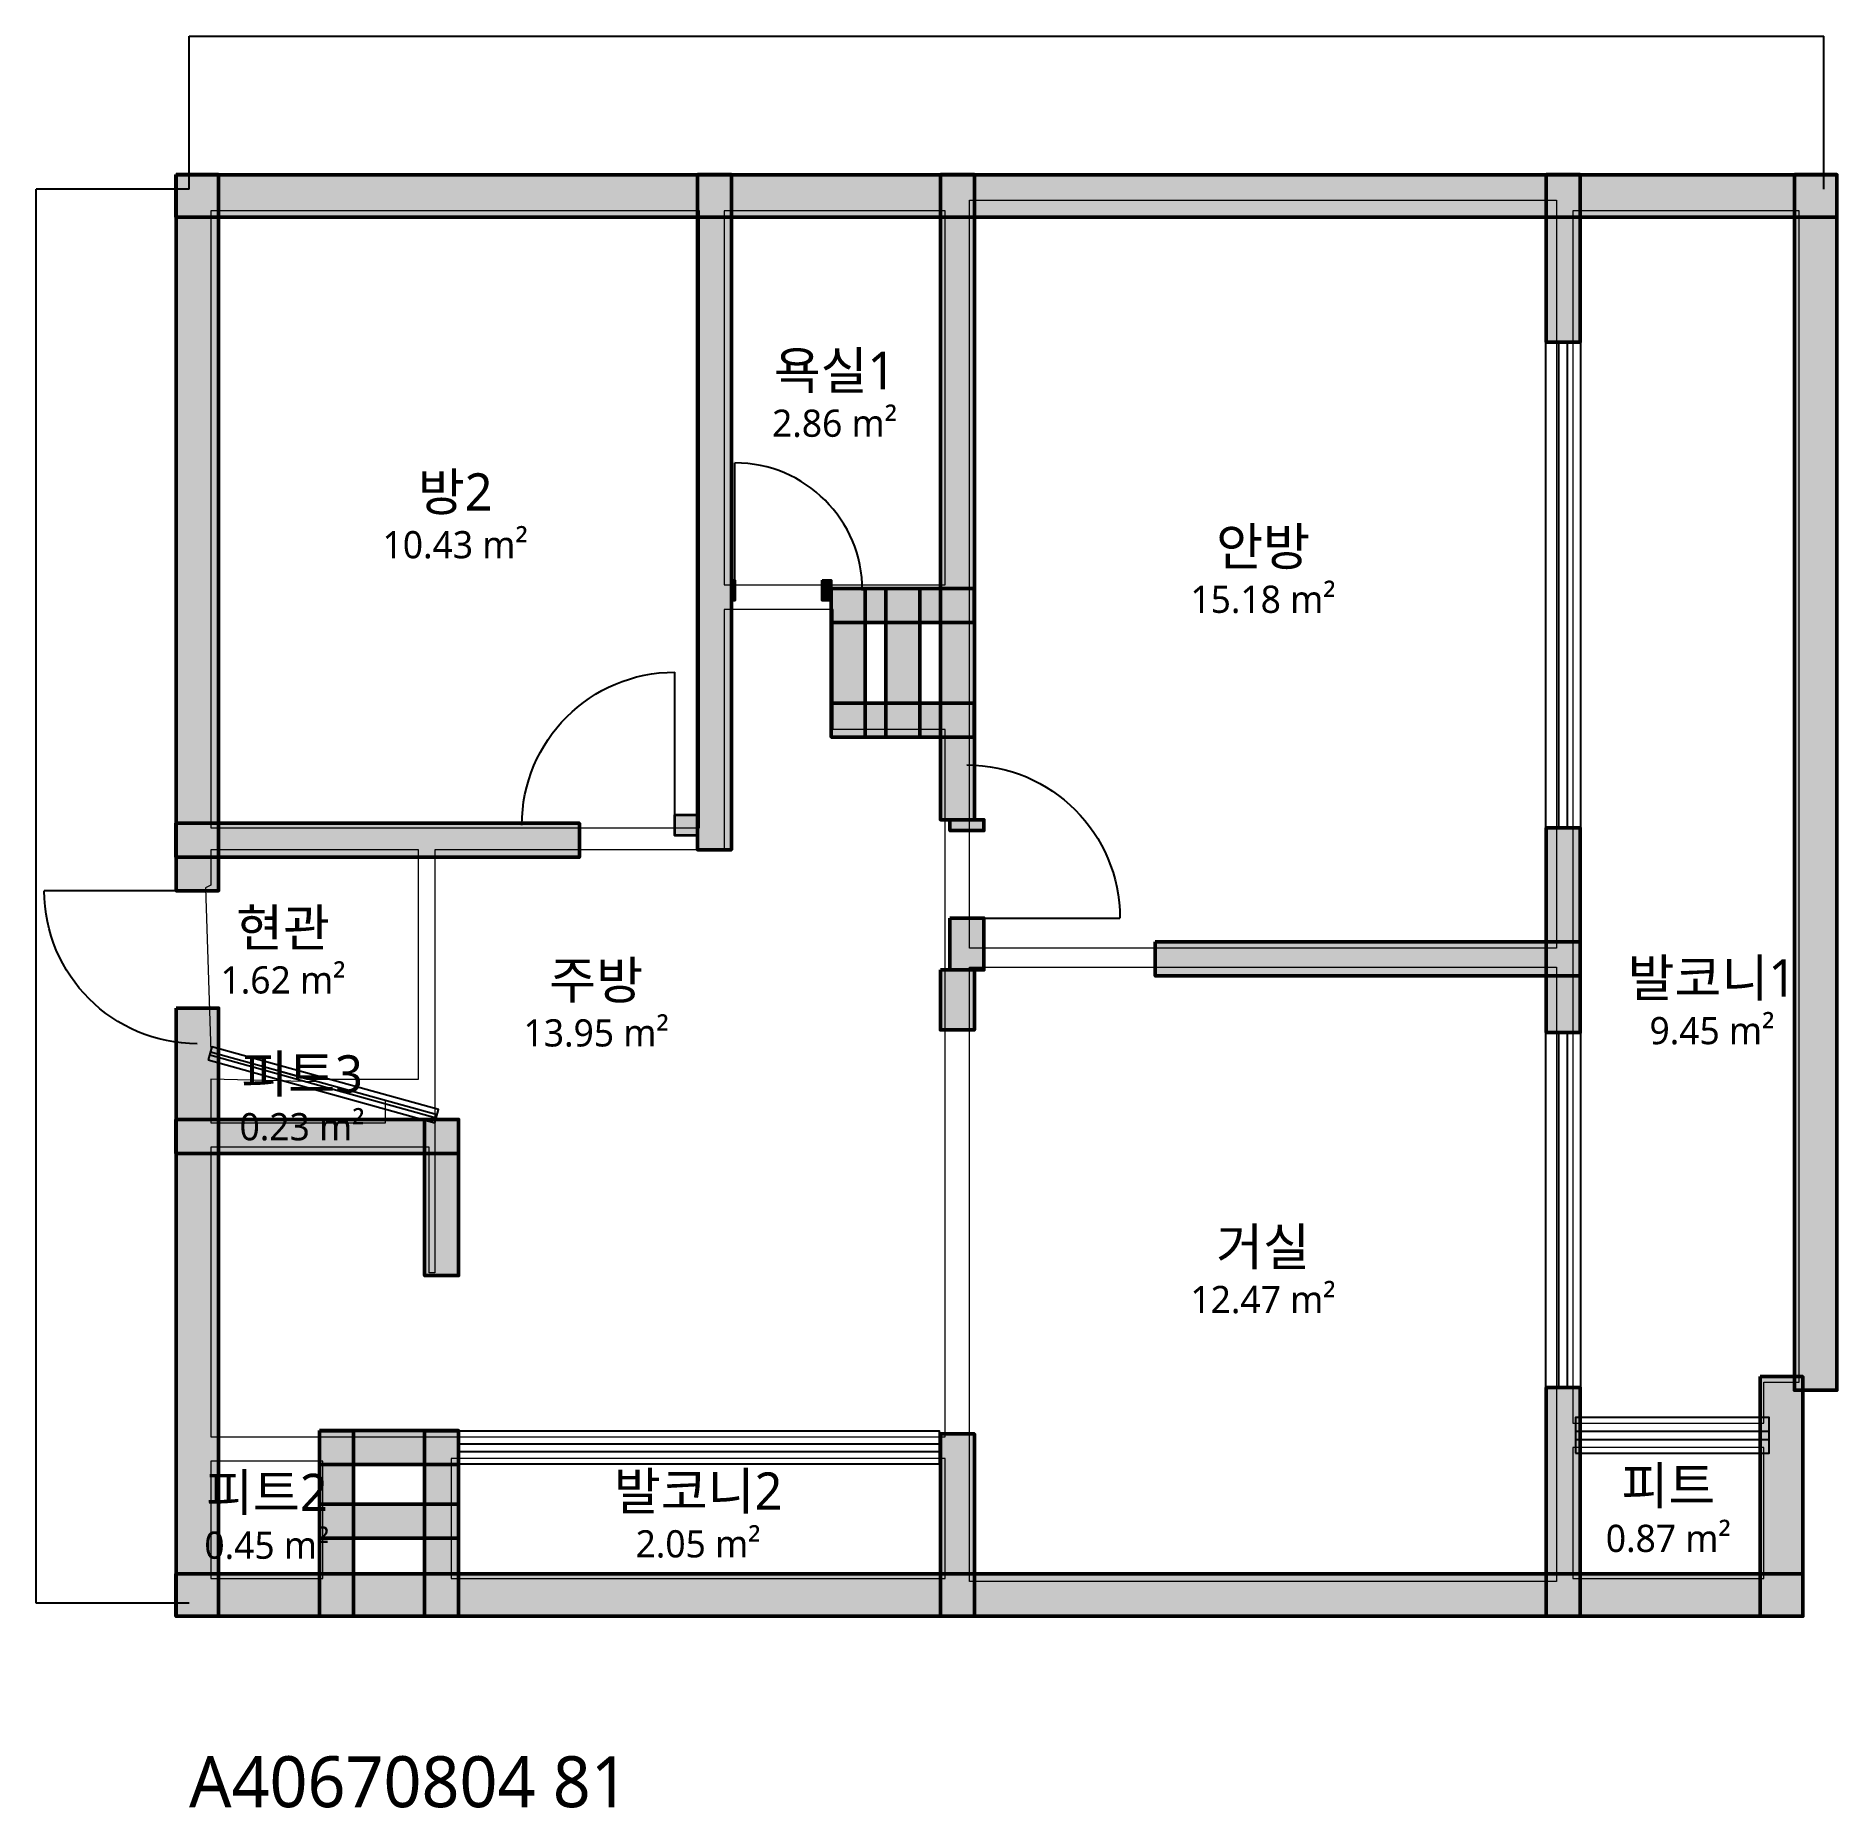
# Model space of a CAD drawing. Header units: millimetres. Extents: x -900 to 9694, y -1204 to 9217.
import ezdxf

# ---------------------------------------------------------------- set-up
doc = ezdxf.new("R2010")
doc.units = ezdxf.units.MM
for name, color, linetype, lineweight in [('A-ANNO-DIMS', 3, 'Continuous', 13), ('A-AREA', 9, 'Continuous', 13), ('A-AREA-IDEN', 7, 'Continuous', 18), ('A-DOOR', 4, 'Continuous', 25), ('A-GLAZ', 5, 'Continuous', 25), ('A-WALL-EXTR', 7, 'Continuous', 50), ('A-WALL-PATT', 8, 'Continuous', 9), ('A-WALL-PRTN', 8, 'Continuous', 35), ('A-WALL-STRC', 7, 'Continuous', 50)]:
    doc.layers.add(name, color=color, linetype=linetype, lineweight=lineweight)
doc.styles.add('OpenSansCondensed-Light', font='OpenSansCondensed-Light.ttf')
doc.styles.get("Standard").update_dxf_attribs({"font": 'malgun.ttf'})
doc.dimstyles.new('EZDXF', dxfattribs={"dimtxt": 0.25, "dimasz": 0.175, "dimexe": 0.375, "dimexo": 0.125, "dimgap": 0.1, "dimtad": 1, "dimlfac": 100, "dimzin": 12, "dimdsep": 46, "dimtxsty": 'OpenSansCondensed-Light', "dimblk": 'ARCHTICK', "dimcen": 2.5, "dimazin": 3, "dimtfac": 0.5, "dimtmove": 2, "dimatfit": 3})

# ---------------------------------------------------------------- blocks, each defined once
blk = doc.blocks.new('JJ-DOOR-SWING')
blk.add_line((0, 0), (0, 1000))
blk.add_arc((0, 0), 1000, 0, 90)
blk = doc.blocks.new('JJ-WIN-DOUBLE')
for p, q in [((0, 120), (1000, 120)), ((0, -120), (1000, -120))]:
    blk.add_line(p, q)
blk.add_lwpolyline([(0, -500), (1000, -500), (1000, 500), (0, 500)], close=True)
blk = doc.blocks.new('_ARCHTICK')
at = {"color": 0, "linetype": 'BYBLOCK', "const_width": 0.15}
blk.add_lwpolyline([(-0.5, -0.5), (0.5, 0.5)], dxfattribs=at)

msp = doc.modelspace()

# ---------------------------------------------------------------- hatches: boundary and pattern name
at = {"layer": 'A-WALL-PATT'}
h = msp.add_hatch(color=8, dxfattribs=at)
h.dxf.hatch_style = 1
h.paths.add_polyline_path([(-77.1, 8401), (9693.6, 8401), (9693.6, 8151), (-77.1, 8151)])
h = msp.add_hatch(color=8, dxfattribs=at)
h.dxf.hatch_style = 1
h.paths.add_polyline_path([(-76.8, 8401.3), (173.2, 8401.3), (173.2, 4190.2), (-76.8, 4190.2)])
h = msp.add_hatch(color=8, dxfattribs=at)
h.dxf.hatch_style = 1
h.paths.add_polyline_path([(2990.5, 8401.3), (3190.5, 8401.3), (3190.5, 4431), (2990.5, 4431)])
h = msp.add_hatch(color=8, dxfattribs=at)
h.dxf.hatch_style = 1
h.paths.add_polyline_path([(4419.3, 8401.3), (4619.3, 8401.3), (4619.3, 4607.6), (4419.3, 4607.6)])
h = msp.add_hatch(color=8, dxfattribs=at)
h.dxf.hatch_style = 1
h.paths.add_polyline_path([(7983.4, 8401.3), (8183.4, 8401.3), (8183.4, 7417.1), (7983.4, 7417.1)])
h = msp.add_hatch(color=8, dxfattribs=at)
h.dxf.hatch_style = 1
h.paths.add_polyline_path([(9443.4, 8401.3), (9693.4, 8401.3), (9693.4, 1252.2), (9443.4, 1252.2)])
h = msp.add_hatch(color=8, dxfattribs=at)
h.dxf.hatch_style = 1
h.paths.add_polyline_path([(3190, 6016.2), (3210.9, 6016.2), (3210.9, 5896.2), (3190, 5896.2)])
h = msp.add_hatch(color=8, dxfattribs=at)
h.dxf.hatch_style = 1
h.paths.add_polyline_path([(3724.6, 6016.2), (3777.6, 6016.2), (3777.6, 5896.2), (3724.6, 5896.2)])
h = msp.add_hatch(color=8, dxfattribs=at)
h.dxf.hatch_style = 1
h.paths.add_polyline_path([(3777.1, 5967.4), (3977.1, 5967.4), (3977.1, 5094.1), (3777.1, 5094.1)])
h = msp.add_hatch(color=8, dxfattribs=at)
h.dxf.hatch_style = 1
h.paths.add_polyline_path([(3777.6, 5967.9), (4618.8, 5967.9), (4618.8, 5767.9), (3777.6, 5767.9)])
h = msp.add_hatch(color=8, dxfattribs=at)
h.dxf.hatch_style = 1
h.paths.add_polyline_path([(4098.2, 5967.4), (4298.2, 5967.4), (4298.2, 5094.1), (4098.2, 5094.1)])
h = msp.add_hatch(color=8, dxfattribs=at)
h.dxf.hatch_style = 1
h.paths.add_polyline_path([(3777.6, 5293.6), (4618.8, 5293.6), (4618.8, 5093.6), (3777.6, 5093.6)])
h = msp.add_hatch(color=8, dxfattribs=at)
h.dxf.hatch_style = 1
h.paths.add_polyline_path([(-77.1, 4587.2), (2295.8, 4587.2), (2295.8, 4387.2), (-77.1, 4387.2)])
h = msp.add_hatch(color=8, dxfattribs=at)
h.dxf.hatch_style = 1
h.paths.add_polyline_path([(2857.7, 4635.5), (2990.9, 4635.5), (2990.9, 4515.5), (2857.7, 4515.5)])
h = msp.add_hatch(color=8, dxfattribs=at)
h.dxf.hatch_style = 1
h.paths.add_polyline_path([(4475.5, 4607.6), (4675.5, 4607.6), (4675.5, 4543.4), (4475.5, 4543.4)])
h = msp.add_hatch(color=8, dxfattribs=at)
h.dxf.hatch_style = 1
h.paths.add_polyline_path([(7983.4, 4559.4), (8183.4, 4559.4), (8183.4, 3355.4), (7983.4, 3355.4)])
h = msp.add_hatch(color=8, dxfattribs=at)
h.dxf.hatch_style = 1
h.paths.add_polyline_path([(-76.8, 4387.7), (173.2, 4387.7), (173.2, 4190.2), (-76.8, 4190.2)])
h = msp.add_hatch(color=8, dxfattribs=at)
h.dxf.hatch_style = 1
h.paths.add_polyline_path([(4475.5, 4029.7), (4675.5, 4029.7), (4675.5, 3724.6), (4475.5, 3724.6)])
h = msp.add_hatch(color=8, dxfattribs=at)
h.dxf.hatch_style = 1
h.paths.add_polyline_path([(5683.3, 3888.8), (8182.9, 3888.8), (8182.9, 3688.8), (5683.3, 3688.8)])
h = msp.add_hatch(color=8, dxfattribs=at)
h.dxf.hatch_style = 1
h.paths.add_polyline_path([(4419.3, 3724.6), (4619.3, 3724.6), (4619.3, 3371.4), (4419.3, 3371.4)])
h = msp.add_hatch(color=8, dxfattribs=at)
h.dxf.hatch_style = 1
h.paths.add_polyline_path([(7983.4, 3689.3), (8183.4, 3689.3), (8183.4, 3355.4), (7983.4, 3355.4)])
h = msp.add_hatch(color=8, dxfattribs=at)
h.dxf.hatch_style = 1
h.paths.add_polyline_path([(-76.8, 3499.9), (173.2, 3499.9), (173.2, -77.1), (-76.8, -77.1)])
h = msp.add_hatch(color=8, dxfattribs=at)
h.dxf.hatch_style = 1
h.paths.add_polyline_path([(-77.1, 2845.3), (1584.6, 2845.3), (1584.6, 2645.3), (-77.1, 2645.3)])
h = msp.add_hatch(color=8, dxfattribs=at)
h.dxf.hatch_style = 1
h.paths.add_polyline_path([(1385, 2844.8), (1585, 2844.8), (1585, 1926.5), (1385, 1926.5)])
h = msp.add_hatch(color=8, dxfattribs=at)
h.dxf.hatch_style = 1
h.paths.add_polyline_path([(9242.7, 1332.5), (9492.7, 1332.5), (9492.7, -77.1), (9242.7, -77.1)])
h = msp.add_hatch(color=8, dxfattribs=at)
h.dxf.hatch_style = 1
h.paths.add_polyline_path([(7983.4, 1268.3), (8183.4, 1268.3), (8183.4, -77.1), (7983.4, -77.1)])
h = msp.add_hatch(color=8, dxfattribs=at)
h.dxf.hatch_style = 1
h.paths.add_polyline_path([(766.9, 1014.6), (966.9, 1014.6), (966.9, -77.1), (766.9, -77.1)])
h = msp.add_hatch(color=8, dxfattribs=at)
h.dxf.hatch_style = 1
h.paths.add_polyline_path([(767.4, 1015.1), (1584.6, 1015.1), (1584.6, 815.1), (767.4, 815.1)])
h = msp.add_hatch(color=8, dxfattribs=at)
h.dxf.hatch_style = 1
h.paths.add_polyline_path([(1385, 1014.6), (1585, 1014.6), (1585, -77.1), (1385, -77.1)])
h = msp.add_hatch(color=8, dxfattribs=at)
h.dxf.hatch_style = 1
h.paths.add_polyline_path([(4419.3, 995.4), (4619.3, 995.4), (4619.3, -77.1), (4419.3, -77.1)])
h = msp.add_hatch(color=8, dxfattribs=at)
h.dxf.hatch_style = 1
h.paths.add_polyline_path([(767.4, 581.6), (1584.6, 581.6), (1584.6, 381.6), (767.4, 381.6)])
h = msp.add_hatch(color=8, dxfattribs=at)
h.dxf.hatch_style = 1
h.paths.add_polyline_path([(-77.1, 173.2), (9493, 173.2), (9493, -76.8), (-77.1, -76.8)])

# ---------------------------------------------------------------- linework, layer by layer
at = {"layer": 'A-AREA'}
for points in [[(128.4, 8187.7), (128.4, 4559.4), (3002.2, 4559.4), (3002.2, 8187.7)], [(3146.7, 8187.7), (3146.7, 5988.3), (4447.1, 5988.3), (4447.1, 8187.7)], [(4591.6, 3853.1), (4591.6, 8252), (8043.2, 8252), (8043.2, 3853.1)], [(8139.6, 8187.7), (8139.6, 1059.6), (9263.4, 1059.6), (9263.4, 1300.4), (9472.1, 1300.4), (9472.1, 8187.7)], [(3788.8, 5843.8), (3146.7, 5843.8), (3146.7, 4431), (1444.9, 4431), (1444.9, 1942.6), (1412.8, 1942.6), (1412.8, 2681.1), (128.4, 2681.1), (128.4, 979.3), (4447.1, 979.3), (4447.1, 5137.4), (3788.8, 5137.4)], [(128.4, 4431), (128.4, 4222.3), (96.3, 4206.3), (128.4, 3243), (690.3, 3082.4), (1348.6, 3082.4), (1348.6, 4431)], [(8043.2, 128.4), (4591.6, 128.4), (4591.6, 3740.7), (8043.2, 3740.7)], [(128.4, 3082.4), (128.4, 2825.6), (1155.9, 2825.6), (1155.9, 2954), (754.6, 3066.4)], [(1541.2, 850.9), (1541.2, 144.5), (4447.1, 144.5), (4447.1, 850.9)], [(8139.6, 915.1), (8139.6, 144.5), (9263.4, 144.5), (9263.4, 915.1)], [(128.4, 834.8), (128.4, 144.5), (786.7, 144.5), (786.7, 834.8)]]:
    msp.add_lwpolyline(points, close=True, dxfattribs=at)
at = {"layer": 'A-GLAZ'}
for p, q in [((121.1, 3224.1), (1453.6, 2854.9)), ((126.2, 3242.6), (1458.7, 2873.4))]:
    msp.add_line(p, q, dxfattribs=at)
msp.add_lwpolyline([(112.9, 3194.8), (1445.5, 2825.6), (1466.8, 2902.7), (134.3, 3271.9)], close=True, dxfattribs=at)
at = {"layer": 'A-WALL-EXTR'}
for points in [[(-77.1, 8401), (9693.6, 8401), (9693.6, 8151), (-77.1, 8151)], [(-76.8, 8401.3), (173.2, 8401.3), (173.2, 4190.2), (-76.8, 4190.2)], [(9443.4, 8401.3), (9693.4, 8401.3), (9693.4, 1252.2), (9443.4, 1252.2)], [(-76.8, 4387.7), (173.2, 4387.7), (173.2, 4190.2), (-76.8, 4190.2)], [(-76.8, 3499.9), (173.2, 3499.9), (173.2, -77.1), (-76.8, -77.1)], [(9242.7, 1332.5), (9492.7, 1332.5), (9492.7, -77.1), (9242.7, -77.1)], [(-77.1, 173.2), (9493, 173.2), (9493, -76.8), (-77.1, -76.8)]]:
    msp.add_lwpolyline(points, close=True, dxfattribs=at)
at = {"layer": 'A-WALL-PRTN'}
for points in [[(3190, 6016.2), (3210.9, 6016.2), (3210.9, 5896.2), (3190, 5896.2)], [(3724.6, 6016.2), (3777.6, 6016.2), (3777.6, 5896.2), (3724.6, 5896.2)], [(2857.7, 4635.5), (2990.9, 4635.5), (2990.9, 4515.5), (2857.7, 4515.5)]]:
    msp.add_lwpolyline(points, close=True, dxfattribs=at)
at = {"layer": 'A-WALL-STRC'}
for points in [[(2990.5, 8401.3), (3190.5, 8401.3), (3190.5, 4431), (2990.5, 4431)], [(4419.3, 8401.3), (4619.3, 8401.3), (4619.3, 4607.6), (4419.3, 4607.6)], [(7983.4, 8401.3), (8183.4, 8401.3), (8183.4, 7417.1), (7983.4, 7417.1)], [(3777.1, 5967.4), (3977.1, 5967.4), (3977.1, 5094.1), (3777.1, 5094.1)], [(3777.6, 5967.9), (4618.8, 5967.9), (4618.8, 5767.9), (3777.6, 5767.9)], [(4098.2, 5967.4), (4298.2, 5967.4), (4298.2, 5094.1), (4098.2, 5094.1)], [(3777.6, 5293.6), (4618.8, 5293.6), (4618.8, 5093.6), (3777.6, 5093.6)], [(-77.1, 4587.2), (2295.8, 4587.2), (2295.8, 4387.2), (-77.1, 4387.2)], [(4475.5, 4607.6), (4675.5, 4607.6), (4675.5, 4543.4), (4475.5, 4543.4)], [(7983.4, 4559.4), (8183.4, 4559.4), (8183.4, 3355.4), (7983.4, 3355.4)], [(4475.5, 4029.7), (4675.5, 4029.7), (4675.5, 3724.6), (4475.5, 3724.6)], [(5683.3, 3888.8), (8182.9, 3888.8), (8182.9, 3688.8), (5683.3, 3688.8)], [(4419.3, 3724.6), (4619.3, 3724.6), (4619.3, 3371.4), (4419.3, 3371.4)], [(7983.4, 3689.3), (8183.4, 3689.3), (8183.4, 3355.4), (7983.4, 3355.4)], [(-77.1, 2845.3), (1584.6, 2845.3), (1584.6, 2645.3), (-77.1, 2645.3)], [(1385, 2844.8), (1585, 2844.8), (1585, 1926.5), (1385, 1926.5)], [(7983.4, 1268.3), (8183.4, 1268.3), (8183.4, -77.1), (7983.4, -77.1)], [(766.9, 1014.6), (966.9, 1014.6), (966.9, -77.1), (766.9, -77.1)], [(767.4, 1015.1), (1584.6, 1015.1), (1584.6, 815.1), (767.4, 815.1)], [(1385, 1014.6), (1585, 1014.6), (1585, -77.1), (1385, -77.1)], [(4419.3, 995.4), (4619.3, 995.4), (4619.3, -77.1), (4419.3, -77.1)], [(767.4, 581.6), (1584.6, 581.6), (1584.6, 381.6), (767.4, 381.6)]]:
    msp.add_lwpolyline(points, close=True, dxfattribs=at)

# ---------------------------------------------------------------- block references
at = {"layer": 'A-DOOR', "xscale": 0.75, "yscale": 0.75}
msp.add_blockref('JJ-DOOR-SWING', (3210.9, 5956.2), dxfattribs=at)
at = {"layer": 'A-DOOR', "xscale": 0.9, "yscale": -0.9}
for p, rotation in [((2857.7, 4575.5), 180), ((4575.5, 4029.7), 90), ((48.2, 4190.2), -90)]:
    msp.add_blockref('JJ-DOOR-SWING', p, dxfattribs=dict(at, rotation=rotation))
at = {"layer": 'A-GLAZ', "yscale": 0.2087070751187855, "rotation": 90}
for p, xscale in [((8083.4, 4559.4), 2.857700000000001), ((8083.4, 1268.3), 2.0871000000000004)]:
    msp.add_blockref('JJ-WIN-DOUBLE', p, dxfattribs=dict(at, xscale=xscale))
at = {"layer": 'A-GLAZ'}
for p, xscale, yscale in [((8155.6, 987.3), 1.1398999999999997, 0.2087070751187855), ((1589.4, 915.1), 2.8256, 0.19265268472503277)]:
    msp.add_blockref('JJ-WIN-DOUBLE', p, dxfattribs=dict(at, xscale=xscale, yscale=yscale))

# ---------------------------------------------------------------- texts
at = {"layer": 'A-AREA-IDEN'}
for s, insert, char_height, attachment_point in [('욕실1', (3796.9, 7238), 220, 5), ('2.86 m²', (3796.9, 6938), 160, 5), ('방2', (1565.3, 6523.55), 220, 5), ('10.43 m²', (1565.3, 6223.55), 160, 5), ('안방', (6317.4, 6202.55), 220, 5), ('15.18 m²', (6317.4, 5902.55), 160, 5), ('현관', (552.71429, 3964.05714), 220, 5), ('발코니1', (8958.36667, 3665.9), 220, 5), ('1.62 m²', (552.71429, 3664.05714), 160, 5), ('주방', (2394.78333, 3652.53333), 220, 5), ('13.95 m²', (2394.78333, 3352.53333), 160, 5), ('9.45 m²', (8958.36667, 3365.9), 160, 5), ('피트3', (664.64, 3100.8), 220, 5), ('0.23 m²', (664.64, 2800.8), 160, 5), ('거실', (6317.4, 2084.55), 220, 5), ('12.47 m²', (6317.4, 1784.55), 160, 5), ('피트2', (457.55, 639.65), 220, 5), ('발코니2', (2994.15, 647.7), 220, 5), ('피트', (8701.5, 679.8), 220, 5), ('0.45 m²', (457.55, 339.65), 160, 5), ('2.05 m²', (2994.15, 347.7), 160, 5), ('0.87 m²', (8701.5, 379.8), 160, 5), ('A40670804 81', (0, -900), 300, 1)]:
    msp.add_mtext(s, dxfattribs=dict(at, insert=insert, char_height=char_height, attachment_point=attachment_point))

# ---------------------------------------------------------------- dimensions: what is measured, and where the dimension line sits
at = {"layer": 'A-ANNO-DIMS'}
msp.add_linear_dim(base=(0, 9216.1742239639), p1=(0, 8316.1742239639), p2=(9616.5798458579, 8316.1742239639), dimstyle='EZDXF', dxfattribs=at).render()
msp.add_linear_dim(base=(-900, 0), p1=(0, 0), p2=(0, 8316.17422), angle=90, dimstyle='EZDXF', dxfattribs=at).render()

doc.saveas('drawing.dxf')
